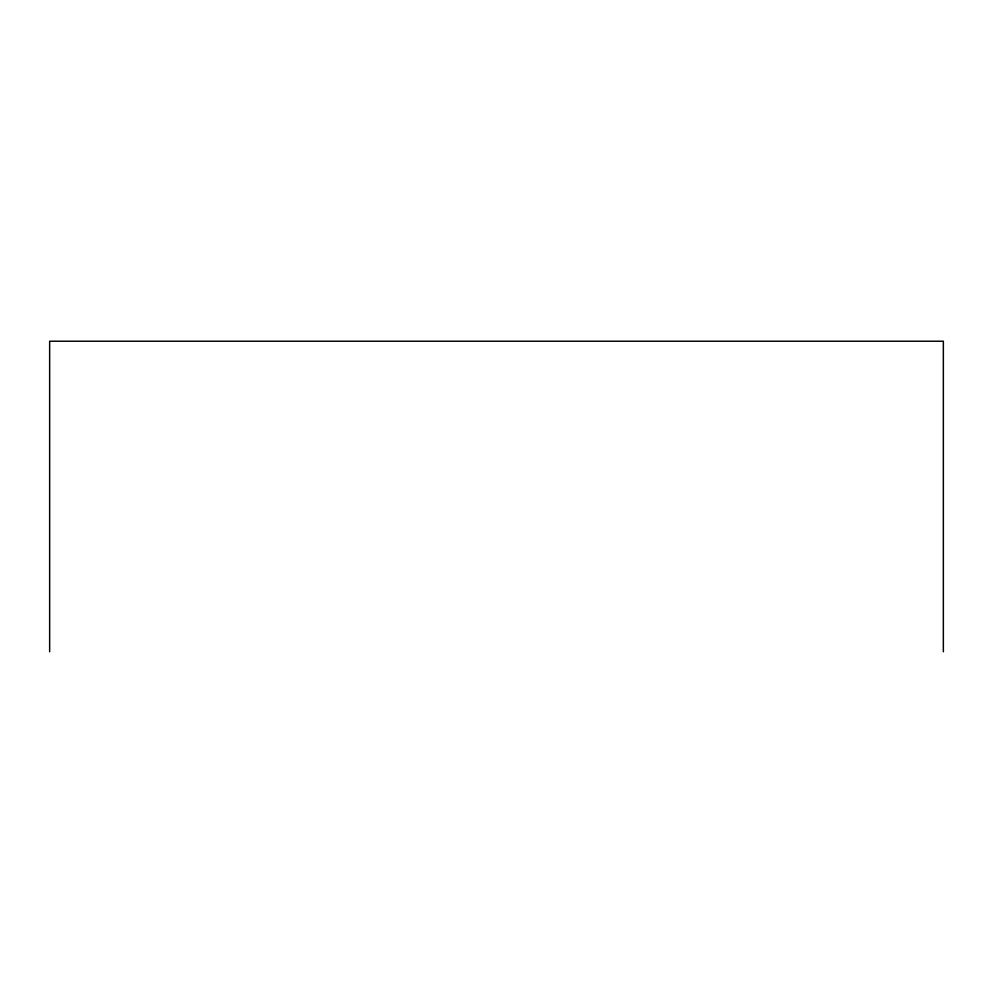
<?xml version="1.0" encoding="UTF-8"?>
<svg xmlns="http://www.w3.org/2000/svg" width="993" height="993" viewBox="0 0 993 993"><rect width="100%" height="100%" fill="white"/><g stroke="black" fill="none" stroke-linecap="round" stroke-linejoin="round"><path stroke-width="1.49" d="M943.35 651.78L943.35 341.22L49.65 341.22L49.65 651.78"/></g></svg>
